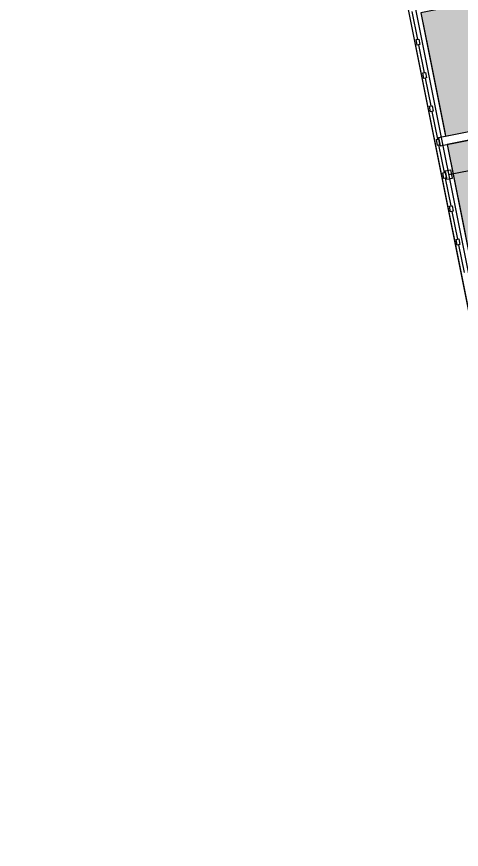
# Model space of a CAD drawing. Header units: inches. Extents: x 69201222 to 69203437, y 27664656 to 27666758.
# Drawn here: x 69201237 to 69201551, y 27664962 to 27665550 of the extents above; entities that cross this region are included whole.
import ezdxf

# ---------------------------------------------------------------- set-up
doc = ezdxf.new("R2010")
doc.units = ezdxf.units.IN
doc.header["$LTSCALE"] = 100
doc.header["$MEASUREMENT"] = 0
for name, color, linetype in [('A-GLAZ', 1, 'CONTINUOUS'), ('A-GRID', 1, 'CONTINUOUS'), ('A-WALL', 5, 'CONTINUOUS'), ('AREA-ASSIGN', 7, 'CONTINUOUS'), ('AREA-GROSS', 1, 'CONTINUOUS'), ('Rooms-Category-Color', 7, 'CONTINUOUS'), ('Rooms-College-Color', 7, 'CONTINUOUS'), ('Rooms-Department-Color', 7, 'CONTINUOUS'), ('Rooms-Division-Color', 7, 'CONTINUOUS')]:
    doc.layers.add(name, color=color, linetype=linetype)

msp = doc.modelspace()

# ---------------------------------------------------------------- hatches: boundary and pattern name
at = {"layer": 'Rooms-Category-Color', "true_color": 0xfa9ba3}
for points in [[(69201657.47, 27665580.05), (69201522.14, 27665553), (69201527.24, 27665527.51), (69201528.42, 27665521.62), (69201537.82, 27665474.56), (69201539, 27665468.67), (69201539.58, 27665465.73), (69201674.91, 27665492.77), (69201665.31, 27665540.82), (69201658.25, 27665576.12)], [(69201692.94, 27665402.56), (69201685.88, 27665437.86), (69201676.09, 27665486.89), (69201540.76, 27665459.85), (69201550.75, 27665409.84), (69201551.93, 27665403.95), (69201558.4, 27665371.59), (69201693.72, 27665398.63)]]:
    msp.add_hatch(color=241, dxfattribs=at).paths.add_polyline_path(points)
at = {"layer": 'Rooms-College-Color', "true_color": 0x80bc67}
for points in [[(69201657.47, 27665580.05), (69201522.14, 27665553), (69201527.24, 27665527.51), (69201528.42, 27665521.62), (69201537.82, 27665474.56), (69201539, 27665468.67), (69201539.58, 27665465.73), (69201674.91, 27665492.77), (69201665.31, 27665540.82), (69201658.25, 27665576.12)], [(69201692.94, 27665402.56), (69201685.88, 27665437.86), (69201676.09, 27665486.89), (69201540.76, 27665459.85), (69201550.75, 27665409.84), (69201551.93, 27665403.95), (69201558.4, 27665371.59), (69201693.72, 27665398.63)]]:
    msp.add_hatch(color=83, dxfattribs=at).paths.add_polyline_path(points)
at = {"layer": 'Rooms-Department-Color', "true_color": 0x604aed}
for points in [[(69201657.47, 27665580.05), (69201522.14, 27665553), (69201527.24, 27665527.51), (69201528.42, 27665521.62), (69201537.82, 27665474.56), (69201539, 27665468.67), (69201539.58, 27665465.73), (69201674.91, 27665492.77), (69201665.31, 27665540.82), (69201658.25, 27665576.12)], [(69201692.94, 27665402.56), (69201685.88, 27665437.86), (69201676.09, 27665486.89), (69201540.76, 27665459.85), (69201550.75, 27665409.84), (69201551.93, 27665403.95), (69201558.4, 27665371.59), (69201693.72, 27665398.63)]]:
    msp.add_hatch(color=173, dxfattribs=at).paths.add_polyline_path(points)
at = {"layer": 'Rooms-Division-Color', "true_color": 0x604aed}
for points in [[(69201657.47, 27665580.05), (69201522.14, 27665553), (69201527.24, 27665527.51), (69201528.42, 27665521.62), (69201537.82, 27665474.56), (69201539, 27665468.67), (69201539.58, 27665465.73), (69201674.91, 27665492.77), (69201665.31, 27665540.82), (69201658.25, 27665576.12)], [(69201692.94, 27665402.56), (69201685.88, 27665437.86), (69201676.09, 27665486.89), (69201540.76, 27665459.85), (69201550.75, 27665409.84), (69201551.93, 27665403.95), (69201558.4, 27665371.59), (69201693.72, 27665398.63)]]:
    msp.add_hatch(color=173, dxfattribs=at).paths.add_polyline_path(points)

# ---------------------------------------------------------------- linework, layer by layer
at = {"layer": 'A-GLAZ'}
for p, q in [((69201603.26, 27665106.24), (69201456.89, 27665838.76)), ((69201515.87, 27665553.79), (69201519.79, 27665534.18)), ((69201522.14, 27665553), (69201539.58, 27665465.73)), ((69201520.57, 27665530.26), (69201524.49, 27665510.64)), ((69201525.28, 27665506.72), (69201529.19, 27665487.11)), ((69201529.98, 27665483.19), (69201533.9, 27665463.57)), ((69201534.68, 27665459.65), (69201538.6, 27665440.04)), ((69201540.76, 27665459.85), (69201558.4, 27665371.59)), ((69201539.38, 27665436.12), (69201543.3, 27665416.5)), ((69201544.09, 27665412.58), (69201548.01, 27665392.97)), ((69201548.79, 27665389.05), (69201552.71, 27665369.43))]:
    msp.add_line(p, q, dxfattribs=at)
at = {"layer": 'A-GRID'}
for p, q in [((69201635.99, 27664967.97), (69201316.19, 27666568.33)), ((69201541.93, 27665438.67), (69202036.16, 27665537.43))]:
    msp.add_line(p, q, dxfattribs=at)
at = {"layer": 'A-WALL'}
for p, q in [((69201518.81, 27665533.98), (69201520.77, 27665534.37)), ((69201519.59, 27665530.06), (69201518.81, 27665533.98)), ((69201520.77, 27665534.37), (69201521.55, 27665530.45)), ((69201521.55, 27665530.45), (69201519.59, 27665530.06)), ((69201523.51, 27665510.45), (69201525.47, 27665510.84)), ((69201524.29, 27665506.52), (69201523.51, 27665510.45)), ((69201525.47, 27665510.84), (69201526.26, 27665506.92)), ((69201526.26, 27665506.92), (69201524.29, 27665506.52)), ((69201534.68, 27665464.75), (69201674.91, 27665492.77)), ((69201528.21, 27665486.91), (69201530.17, 27665487.3)), ((69201529, 27665482.99), (69201528.21, 27665486.91)), ((69201530.17, 27665487.3), (69201530.96, 27665483.38)), ((69201535.86, 27665458.87), (69201676.09, 27665486.89)), ((69201530.96, 27665483.38), (69201529, 27665482.99)), ((69201532.92, 27665463.38), (69201534.88, 27665463.77)), ((69201532.92, 27665463.38), (69201533.7, 27665459.46)), ((69201534.68, 27665464.75), (69201535.86, 27665458.87)), ((69201535.66, 27665459.85), (69201534.88, 27665463.77)), ((69201533.7, 27665459.46), (69201535.66, 27665459.85)), ((69201537.62, 27665439.84), (69201539.58, 27665440.23)), ((69201538.4, 27665435.92), (69201537.62, 27665439.84)), ((69201539.38, 27665441.22), (69201543.31, 27665442)), ((69201540.56, 27665435.33), (69201539.38, 27665441.22)), ((69201539.58, 27665440.23), (69201540.36, 27665436.31)), ((69201544.48, 27665436.12), (69201543.31, 27665442)), ((69201540.36, 27665436.31), (69201538.4, 27665435.92)), ((69201540.56, 27665435.33), (69201544.48, 27665436.12)), ((69201542.32, 27665416.31), (69201544.28, 27665416.7)), ((69201543.11, 27665412.39), (69201542.32, 27665416.31)), ((69201544.28, 27665416.7), (69201545.07, 27665412.78)), ((69201545.07, 27665412.78), (69201543.11, 27665412.39)), ((69201547.03, 27665392.77), (69201548.99, 27665393.17)), ((69201547.81, 27665388.85), (69201547.03, 27665392.77)), ((69201548.99, 27665393.17), (69201549.77, 27665389.24)), ((69201549.77, 27665389.24), (69201547.81, 27665388.85))]:
    msp.add_line(p, q, dxfattribs=at)
at = {"layer": 'AREA-ASSIGN'}
for points in [[(69201657.47, 27665580.05), (69201522.14, 27665553), (69201527.24, 27665527.51), (69201528.42, 27665521.62), (69201537.82, 27665474.56), (69201539, 27665468.67), (69201539.58, 27665465.73), (69201674.91, 27665492.77), (69201665.31, 27665540.82), (69201658.25, 27665576.12)], [(69201692.94, 27665402.56), (69201685.88, 27665437.86), (69201676.09, 27665486.89), (69201540.76, 27665459.85), (69201550.75, 27665409.84), (69201551.93, 27665403.95), (69201558.4, 27665371.59), (69201693.72, 27665398.63)]]:
    msp.add_lwpolyline(points, close=True, dxfattribs=at)
at = {"layer": 'AREA-GROSS'}
msp.add_lwpolyline([(69201782.17, 27666099.13), (69201994.9, 27665034.59), (69201848.04, 27665005.25), (69201820.39, 27664963.78), (69201778.92, 27664991.43), (69201632.07, 27664962.09), (69201419.86, 27666024.02), (69201306.91, 27666099.35), (69201236.75, 27666450.48), (69201319.14, 27666574.02), (69201671.65, 27666644.46), (69201784.6, 27666569.13), (69202727.48, 27666757.55), (69202756.82, 27666610.69), (69202798.29, 27666583.04), (69202770.63, 27666541.58), (69202799.98, 27666394.72), (69201853.11, 27666205.51)], close=True, dxfattribs=at)

doc.saveas('drawing.dxf')
